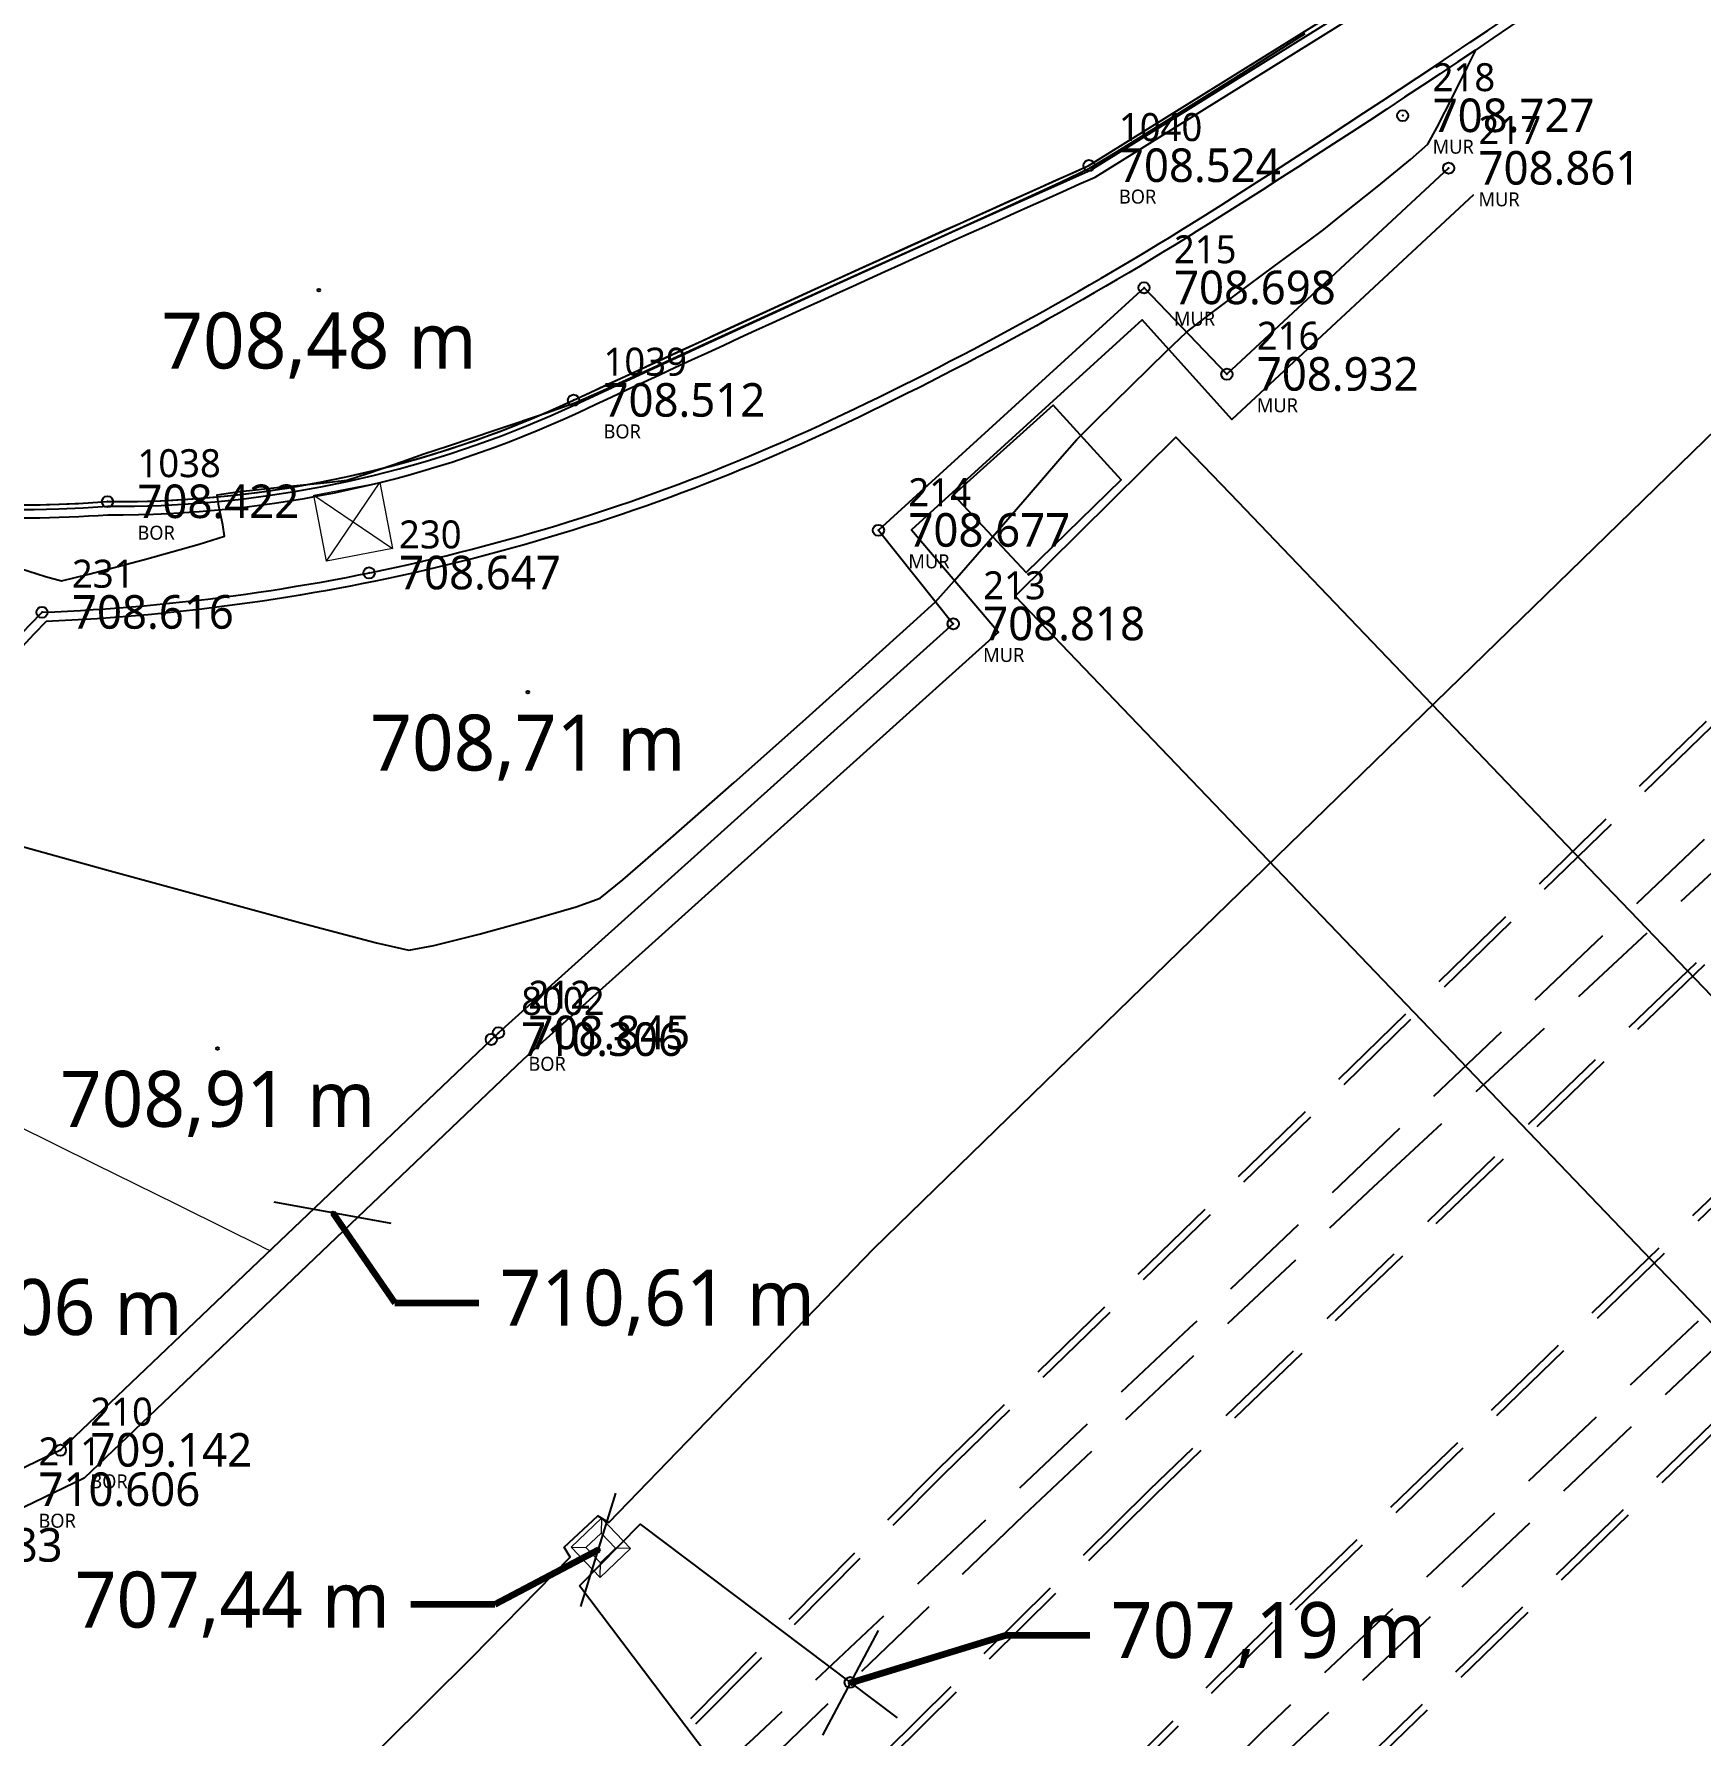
# Model space of a CAD drawing. Header units: metres. Extents: x 429510 to 429857, y 4467140 to 4467333.
# Drawn here: x 429600.36 to 429618.23, y 4467219.75 to 4467238 of the extents above; entities that cross this region are included whole.
import ezdxf

# ---------------------------------------------------------------- set-up
doc = ezdxf.new("R2010")
doc.units = ezdxf.units.M
doc.header["$LTSCALE"] = 4
doc.header["$PDMODE"] = 32
doc.header["$PDSIZE"] = 0.12
doc.linetypes.add('HIDDEN', pattern=[0.375, 0.25, -0.125])
for name, color, linetype in [('C-ETIQ', 7, 'Continuous'), ('C-MARC', 7, 'Continuous'), ('C-PUNTOS', 7, 'Continuous'), ('C-SUPE-ETIQ_Puntos', 92, 'Continuous'), ('C-TOPO-FEAT', 94, 'Continuous'), ('TRIAL-VIAS RENFE', 7, 'Continuous')]:
    doc.layers.add(name, color=color, linetype=linetype)
for name, color, linetype, lineweight, true_color in [('C-SUPE_CurvasMaestras', 7, 'Continuous', 18, 0x574100), ('TRIAL-BORDILLO', 7, 'Continuous', 9, 0xc70063), ('TRIAL-LÍNEA ELÉCTRICA', 7, 'Continuous', 9, 0x00a5a5), ('TRIAL-MURO BLOQUE LADRILLO', 7, 'Continuous', 13, 0xff3d3d), ('TRIAL-MURO HORMIGÓN', 252, 'Continuous', 13, 0x696969)]:
    doc.layers.add(name, color=color, linetype=linetype, lineweight=lineweight, true_color=true_color)
doc.layers.add('C-SUPE_CurvasNivel', color=7, linetype='Continuous', true_color=0xb38600)
for name, color, linetype, lineweight in [('TB-47POSTE-TRANSFORMADOR-P', 213, 'Continuous', 0), ('TB-47REGISTRO-ELECTRICO-P', 213, 'Continuous', 0), ('TRIAL-ACERA', 125, 'Continuous', 9), ('TRIAL-HORMIGÓN LOSA', 231, 'Continuous', 9)]:
    doc.layers.add(name, color=color, linetype=linetype, lineweight=lineweight)
doc.styles.add('ARIAL', font='sansso__.ttf')
doc.styles.get("Standard").update_dxf_attribs({"font": 'segoeuil.ttf'})
doc.styles.add('Trial_standard', font='segoeuisl.ttf')
doc.dimstyles.new('Trial _Superficie', dxfattribs={"dimtxt": 3, "dimasz": 2, "dimexe": 1.25, "dimexo": 2, "dimgap": 1, "dimtad": 0, "dimzin": 1, "dimtxsty": 'ARIAL', "dimblk": 'OBLIQUE', "dimcen": 2.5, "dimsd1": 1, "dimsd2": 1, "dimaunit": 2, "dimadec": 4, "dimazin": 0, "dimtfac": 1, "dimtix": 1, "dimtmove": 1, "dimatfit": 2, "dimldrblk": 'OBLIQUE', "dimfxl": 1, "dimarcsym": 0})

# ---------------------------------------------------------------- blocks, each defined once
blk = doc.blocks.new('*U20')
for p, q in [((0.01990098419151466, 1.062361082243148), (0.007366121262336336, 0.5321791538342788)), ((-1.065532598484579, 0.0270669512837669), (-0.5353506700757107, 0.01453208835458852)), ((-0.03023846752519875, -1.058366631392327), (-0.01690137336854804, -0.4942530595652948)), ((1.055195115150895, -0.02307250043294651), (0.4910815433238627, -0.0097354062763059))]:
    blk.add_line(p, q)
at = {"flags": 128}
for points in [[(-1.065532598484579, 0.0270669512837669), (0.01990098419151466, 1.062361082243148), (1.055195115150895, -0.02307250043294651), (-0.03023846752519875, -1.058366631392327), (-1.065532598484579, 0.0270669512837669)], [(-0.5353506700757107, 0.01453208835458852), (0.007366121262336336, 0.5321791538342788), (0.5250131867420266, -0.01053763750376819), (-0.01770360459602043, -0.5281847029834585), (-0.5353506700757107, 0.01453208835458852)]]:
    blk.add_lwpolyline(points, dxfattribs=at)
blk = doc.blocks.new('*U38')
for p, q in [((-0.4751876851936669, -0.7029912258578379), (0.4751876851448382, 0.7029912261855544)), ((-0.7029912260461105, 0.4751876853331109), (0.7029912259972817, -0.4751876850053944))]:
    blk.add_line(p, q)
at = {"flags": 128}
blk.add_lwpolyline([(-0.4751876851936669, -0.7029912258578379), (-0.7029912260461105, 0.4751876853331109), (0.4751876851448382, 0.7029912261855544), (0.7029912259972817, -0.4751876850053944), (-0.4751876851936669, -0.7029912258578379)], dxfattribs=at)
blk = doc.blocks.new('_Oblique')
at = {"color": 0, "linetype": 'ByBlock', "lineweight": -2}
blk.add_line((-0.5, -0.5), (0.5, 0.5), dxfattribs=at)
blk = doc.blocks.new('*U49')
at = {"color": 0, "linetype": 'ByBlock', "lineweight": -2, "transparency": 16777216}
blk.add_point((0, 0), dxfattribs=at)

msp = doc.modelspace()

# ---------------------------------------------------------------- linework, layer by layer
at = {"layer": 'C-MARC', "color": 7, "linetype": 'Continuous', "lineweight": -3}
for centre in [(429603.4133398209, 4467235.252099738, 708.4809705589295), (429605.65275572, 4467230.941723949, 708.705102662782), (429602.327061402, 4467227.12251157, 708.9149014232645), (429603.5611950213, 4467225.35897197), (429606.4097982815, 4467221.747036639), (429609.1082897721, 4467220.322268694)]:
    msp.add_circle(centre, 0.015, dxfattribs=at)
at = {"layer": 'C-SUPE_CurvasMaestras', "color": 48, "linetype": 'Continuous', "lineweight": 18, "true_color": 0x574100, "elevation": 709.0000000000005, "flags": 128}
msp.add_lwpolyline([(429602.8872255892, 4467224.95556229), (429602.8601626552, 4467224.968912558), (429602.7468736164, 4467225.024957265), (429602.4507926652, 4467225.171535895), (429601.8814724273, 4467225.453285537), (429601.0198655664, 4467225.879094312), (429600.160888905, 4467226.30232501)], dxfattribs=at)
at = {"layer": 'C-SUPE_CurvasNivel', "color": 42, "linetype": 'Continuous', "lineweight": -3, "true_color": 0xb38600, "flags": 128}
for points, elevation in [([(429600.2134833152, 4467232.269514886), (429600.4831825862, 4467232.182654351), (429600.6535001303, 4467232.135588303), (429600.9473458467, 4467232.206899977), (429601.5419968441, 4467232.366172398), (429602.12939602, 4467232.530203695), (429602.4014862725, 4467232.615791996), (429602.3843408431, 4467232.736281993), (429602.3391810725, 4467232.93818472), (429602.3224220987, 4467233.056680662), (429602.535954462, 4467233.088572085), (429602.9955206678, 4467233.138689805), (429603.4661289483, 4467233.187867602), (429603.7127875357, 4467233.216939256), (429603.944035222, 4467233.291353274), (429604.3087512474, 4467233.416635312), (429604.5388076672, 4467233.496364698), (429604.8026839829, 4467233.584483328), (429605.3222542409, 4467233.758333947), (429605.8544693378, 4467233.937987531), (429606.1562801705, 4467234.043515054), (429606.4245702532, 4467234.16266595), (429606.9495336011, 4467234.401767236), (429607.5647314638, 4467234.683663376), (429608.1037250902, 4467234.931198828), (429608.4000757294, 4467235.067218055), (429608.692743058, 4467235.19912091), (429609.2766821399, 4467235.461965294), (429610.0096725234, 4467235.792811438), (429610.7494937575, 4467236.128719575), (429611.3539253907, 4467236.406749932), (429611.6807469716, 4467236.563962743), (429611.970828941, 4467236.738380915), (429612.5258390488, 4467237.084139601), (429613.2344914912, 4467237.529971358), (429613.9855004638, 4467238.004608738)], 708.6000000000004), ([(429600.1322166089, 4467229.31610659), (429601.1379968571, 4467229.039195993), (429602.2376810281, 4467228.736820674), (429603.2589027593, 4467228.458975147), (429604.0292956875, 4467228.255653926), (429604.3764934498, 4467228.176851529), (429604.6444301268, 4467228.22651955), (429605.1311198903, 4467228.347934676), (429605.6890901846, 4467228.500225282), (429606.1708684542, 4467228.642519741), (429606.4289821428, 4467228.733946429), (429606.6715055361, 4467228.929859773), (429607.1871923495, 4467229.376792097), (429607.8663401332, 4467229.975750968), (429608.5992464372, 4467230.627743947), (429609.2762088116, 4467231.233778601), (429609.7875248064, 4467231.694862491), (429610.0234919717, 4467231.912003183), (429610.2268026424, 4467232.138398401), (429610.5903474136, 4467232.556310048), (429611.0037915466, 4467233.034947897), (429611.3568003028, 4467233.443521719), (429611.5390389435, 4467233.651241285), (429611.7492643135, 4467233.862538229), (429612.1224323478, 4467234.231002503), (429612.497563446, 4467234.597353124), (429612.7136780077, 4467234.802309107), (429612.8994192859, 4467234.945744117), (429613.2500958079, 4467235.208360609), (429613.6549580293, 4467235.509421791), (429614.0032564054, 4467235.768190868), (429614.1842413915, 4467235.903931048), (429614.3922745754, 4467236.069055848), (429614.7563808666, 4467236.361152017), (429615.1131145351, 4467236.6527277), (429615.2990298508, 4467236.816291044), (429615.4017013626, 4467236.998586821), (429615.5694516995, 4467237.328793961), (429615.7299572515, 4467237.653071858), (429615.8108944086, 4467237.817579905)], 708.8000000000004)]:
    msp.add_lwpolyline(points, dxfattribs=dict(at, elevation=elevation))
at = {"layer": 'C-TOPO-FEAT', "color": 94, "linetype": 'Continuous', "lineweight": -3}
for points in [[(429600.0993543509, 4467232.901913767, 708.5748903630301), (429600.3618957211, 4467232.901604699, 708.5716677722521), (429600.6243815048, 4467232.9070158, 708.5684451814741), (429600.8866870872, 4467232.918144504, 708.5652225906961), (429601.1486879396, 4467232.934985524, 708.561999999918), (429601.1486879396, 4467232.934985524, 708.561999999918), (429601.4360763814, 4467232.93634065, 708.5712360475833), (429601.7233441204, 4467232.9447786, 708.5804720952486), (429602.0103166235, 4467232.960294247, 708.5897081429139), (429602.2968195372, 4467232.982878164, 708.5989441905791), (429602.5826787929, 4467233.012516632, 708.6081802382445), (429602.8677207136, 4467233.049191642, 708.6174162859097), (429603.1517721184, 4467233.092880911, 708.626652333575), (429603.4346604285, 4467233.143557897, 708.6358883812403), (429603.7162137716, 4467233.201191809, 708.6451244289055), (429603.9964853511, 4467233.26580225, 708.6458883812754), (429604.2750779264, 4467233.337306406, 708.6466523336453), (429604.5518219633, 4467233.415660764, 708.6474162860153), (429604.8265490525, 4467233.500817642, 708.6481802383852), (429605.0990920118, 4467233.592725218, 708.6489441907551), (429605.3692849885, 4467233.691327565, 708.6497081431249), (429605.6369635597, 4467233.796564678, 708.6504720954949), (429605.9019648327, 4467233.908372516, 708.6512360478648), (429606.164127544, 4467234.02668304, 708.6520000002347), (429607.5417328087, 4467234.665201812, 708.6550000001444), (429608.9221785826, 4467235.297556107, 708.658000000054), (429610.305437281, 4467235.923733287, 708.6609999999637), (429611.6914812634, 4467236.543720841, 708.6639999998733), (429616.1554237828, 4467239.322552578, 708.7269999999553)], [(429600.1006474131, 4467232.95190182, 708.4348903628998), (429600.3624441185, 4467232.951612433, 708.4316677721217), (429600.6241848296, 4467232.957034508, 708.4284451813437), (429600.8857449577, 4467232.968165463, 708.4252225905657), (429601.1469999999, 4467232.985, 708.4219999997877), (429601.1469999999, 4467232.985, 708.4219999997877), (429601.4333860496, 4467232.986302207, 708.4312360474529), (429601.7196528396, 4467232.994668216, 708.4404720951183), (429602.0056261657, 4467233.010092936, 708.4497081427835), (429602.2911320021, 4467233.032566978, 708.4589441904487), (429602.5759966075, 4467233.062076667, 708.4681802381141), (429602.8600466307, 4467233.098604048, 708.4774162857793), (429603.1431092166, 4467233.142126889, 708.4866523334446), (429603.4250121105, 4467233.192618705, 708.4958883811099), (429603.7055837638, 4467233.250048772, 708.5051244287752), (429603.9846534377, 4467233.314382141, 708.505888381145), (429604.2620513078, 4467233.385579661, 708.5066523335149), (429604.5376085666, 4467233.463598007, 708.5074162858849), (429604.811157527, 4467233.548389702, 708.5081802382548), (429605.082531724, 4467233.639903146, 708.5089441906247), (429605.3515660158, 4467233.73808265, 708.5097081429946), (429605.6180966849, 4467233.842868468, 708.5104720953645), (429605.8819615369, 4467233.954196834, 708.5112360477344), (429606.1430000002, 4467234.072, 708.5120000001043), (429607.5200210031, 4467234.710250101, 708.5150000001304), (429608.8998797076, 4467235.342341859, 708.5180000001565), (429610.2825485724, 4467235.968262656, 708.5210000001825), (429611.6680000001, 4467236.588, 708.5240000002086), (429616.1290000002, 4467239.365, 708.5869999998249)]]:
    msp.add_polyline3d(points, dxfattribs=at)
at = {"layer": 'TB-47POSTE-TRANSFORMADOR-P', "lineweight": -3}
for points in [[(429606.2083421313, 4467221.361771103), (429606.8575047918, 4467222.022875897), (429609.6108982008, 4467219.946874667)], [(429608.8398732361, 4467217.87877683), (429606.2083421313, 4467221.361771103)]]:
    msp.add_lwpolyline(points, dxfattribs=at)
msp.add_circle((429609.1081144348, 4467220.325963145), 0.05912436079233885, dxfattribs=at)
at = {"layer": 'TRIAL-ACERA', "lineweight": -3}
for points in [[(429618.9859590991, 4467240.047334637, -0.01632121578664958), (429612.9452081186, 4467235.958697119, -0.03084799745604763), (429608.9456108588, 4467233.770078535, -0.09984827488933608), (429600.4887261841, 4467231.700693917, 0.1124869603487742), (429597.3627705059, 4467226.589085251, -0.04710077696011655), (429596.5513571759, 4467224.76702693, -0.0560967882384571), (429596.1859327683, 4467224.260718567, -0.05466168061435032), (429595.6029330914, 4467223.74489906), (429597.0703677228, 4467221.109650601)], [(429600.445, 4467231.799, 0.1003053188469406), (429608.9031054157, 4467233.860595315, 0.03084799745786651), (429612.8918884349, 4467236.04329624, 0.01632121578614334), (429618.927234352, 4467240.12827538, -0.3245523688992469)], [(429600.445, 4467231.799, 0.1132295910046875), (429597.268, 4467226.621, -0.04710077696863668), (429596.4642341732, 4467224.816114428, -0.05609678829624689), (429596.1119004934, 4467224.327943728, -0.06114546768011558), (429595.4712947122, 4467223.775750589), (429596.983, 4467221.061)]]:
    msp.add_lwpolyline(points, format="xyb", dxfattribs=at)
at = {"layer": 'TRIAL-BORDILLO', "lineweight": -3}
for points in [[(429587.942, 4467239.067, 0.128373322381469), (429594.386, 4467234.333, 0.03326319350686913), (429597.8627488479, 4467233.189848808, 0.06888339607178616), (429601.147, 4467232.985, 0.1114696666934792), (429606.143, 4467234.072, -0.004467641105072017), (429611.668, 4467236.588), (429616.129, 4467239.365)], [(429587.8287297429, 4467238.984404175, 0.1284822317985478), (429594.3339138022, 4467234.203049245, 0.03329188886022413), (429597.8314295091, 4467233.05335008, 0.06883752693354984), (429601.1517265618, 4467232.844960385, 0.1113443593841083), (429606.202157123, 4467233.945112511, -0.004474785070199621), (429611.7337469886, 4467236.464018013), (429616.202986591, 4467239.246147215)]]:
    msp.add_lwpolyline(points, format="xyb", dxfattribs=at)
at = {"layer": 'TRIAL-HORMIGÓN LOSA', "lineweight": -3}
msp.add_lwpolyline([(429610.2147989852, 4467233.058246517), (429610.9933656909, 4467232.226849652), (429612.0119022081, 4467233.218130625), (429611.2844696065, 4467234.019277795), (429610.2147989852, 4467233.058246517)], dxfattribs=at)
msp.add_lwpolyline([(429610.8769084082, 4467231.972256262), (429621.7206682119, 4467220.654716461), (429625.2818494475, 4467216.965348347), (429626.4431075372, 4467215.804782799), (429628.3011204808, 4467217.639225037), (429622.5538544962, 4467223.303603831), (429617.0308368972, 4467229.051569769), (429613.1858806009, 4467233.06960813), (429612.5974562091, 4467233.674638513)], close=True, dxfattribs=at)
at = {"layer": 'TRIAL-LÍNEA ELÉCTRICA', "linetype": 'HIDDEN', "lineweight": -3}
for points in [[(429623.7014665543, 4467234.525965535), (429612.7423359325, 4467224.122447374), (429608.0685882359, 4467219.721837698), (429603.4749471591, 4467215.583112299), (429601.2202902178, 4467213.535832161)], [(429601.7362761767, 4467212.873480396), (429604.3505106411, 4467215.525077805), (429608.1536805344, 4467219.406060854), (429610.9691338206, 4467222.119650477), (429614.7191436198, 4467225.639205114), (429624.1658091775, 4467234.410480696)], [(429628.0297867503, 4467233.44948593), (429613.515608346, 4467219.790279093), (429609.8334456405, 4467216.122269624), (429606.0504113454, 4467212.23053534), (429603.6565868869, 4467209.769784491), (429598.718744666, 4467204.691452704)], [(429605.8880806749, 4467211.121780055), (429608.0760363928, 4467213.676860072), (429610.0973329938, 4467215.996067571), (429611.0031270197, 4467216.97951246), (429612.4154835788, 4467218.295330607), (429615.6681256681, 4467221.351169363), (429622.4088540421, 4467227.723879174), (429628.2464185982, 4467233.395608269)]]:
    msp.add_lwpolyline(points, dxfattribs=at)
at = {"layer": 'TRIAL-MURO BLOQUE LADRILLO', "lineweight": -3}
for points in [[(429615.523, 4467236.56), (429613.146, 4467234.351), (429612.258, 4467235.278), (429609.411, 4467232.678), (429610.213, 4467231.675), (429605.338, 4467227.291), (429600.642, 4467222.816), (429600.642, 4467222.816), (429596.983, 4467221.061)], [(429615.7893197249, 4467236.273425991), (429613.1999489447, 4467233.863998626), (429612.2397408499, 4467234.934281996), (429609.7667287007, 4467232.684332446), (429610.69853984, 4467231.585909669), (429605.6037968536, 4467227.003885347), (429600.8960006058, 4467222.517644246), (429600.8960006058, 4467222.517644246), (429597.1374155058, 4467220.70154665)]]:
    msp.add_lwpolyline(points, dxfattribs=at)
at = {"layer": 'TRIAL-MURO HORMIGÓN', "lineweight": -3}
msp.add_lwpolyline([(429594.9223985587, 4467210.504158799), (429601.6518039627, 4467217.21625644), (429602.7090757531, 4467218.266463563), (429605.0564381722, 4467220.597241332), (429606.1081320604, 4467221.669737723), (429606.0411300819, 4467221.775761504), (429606.4040594898, 4467222.110573443), (429606.5213140239, 4467222.03989104), (429609.3604233877, 4467224.977428656), (429620.099282247, 4467235.42185072)], dxfattribs=at)
at = {"layer": 'TRIAL-VIAS RENFE', "linetype": 'HIDDEN', "lineweight": -3}
for points in [[(429592.2635401623, 4467204.690205024), (429599.9297052363, 4467212.537169257), (429606.3426218402, 4467218.873802614), (429610.0474226277, 4467222.609575439), (429622.5756091492, 4467234.805973131)], [(429592.320764085, 4467204.634299577), (429599.9864361384, 4467212.480759162), (429606.3991395762, 4467218.81718189), (429610.1037309246, 4467222.552743524), (429622.6669582766, 4467234.783254047)], [(429624.6540695507, 4467234.289047365), (429612.3166858431, 4467222.392289178), (429607.2222301585, 4467217.339012315), (429602.3592452712, 4467212.432679039), (429597.7007503654, 4467207.725396477), (429593.3121014812, 4467203.264851737)], [(429624.7456902245, 4467234.266260746), (429612.3726232964, 4467222.335093752), (429607.2788099208, 4467217.282454007), (429602.4160642435, 4467212.376362073), (429597.7576948197, 4467207.669206273), (429593.3691277198, 4467203.208744657)], [(429594.7863114608, 4467201.981138155), (429603.6721668651, 4467210.998817649), (429608.6683320259, 4467216.040186994), (429613.8251662025, 4467221.162667251), (429626.8309489081, 4467233.723853516), (429626.8512018059, 4467233.742607187)], [(429594.8432949573, 4467201.924987666), (429603.7290700831, 4467210.942585691), (429608.7249338286, 4467215.983650893), (429613.8811467547, 4467221.105514038), (429626.8859202812, 4467233.665725623), (429626.9440185067, 4467233.719523108)], [(429628.8972079848, 4467233.233752983), (429626.0101078759, 4467230.528737216), (429614.4875370897, 4467219.359491061), (429604.6634518152, 4467209.560670502), (429597.868468198, 4467202.62663667), (429594.9260876324, 4467199.671485577)], [(429628.9896708246, 4467233.210756911), (429626.065301148, 4467230.470822103), (429614.5436282592, 4467219.302446312), (429604.7202707558, 4467209.504351653), (429597.9253838097, 4467202.57041647), (429594.982778519, 4467199.615039676)]]:
    msp.add_lwpolyline(points, dxfattribs=at)

# ---------------------------------------------------------------- block references
at = {"layer": 'C-PUNTOS'}
for p in [(429615.031, 4467237.123, 708.727), (429611.668, 4467236.588, 708.524), (429615.523, 4467236.56, 708.861), (429612.258, 4467235.278, 708.698), (429613.146, 4467234.351, 708.932), (429606.143, 4467234.072, 708.512), (429601.147, 4467232.985, 708.422), (429609.411, 4467232.678, 708.677), (429603.951, 4467232.221, 708.647), (429600.445, 4467231.799, 708.616), (429610.213, 4467231.675, 708.818), (429605.261, 4467227.219, 710.306), (429605.338, 4467227.291, 708.845), (429600.642, 4467222.816, 709.142)]:
    msp.add_blockref('*U49', p, dxfattribs=at)
at = {"layer": 'TB-47POSTE-TRANSFORMADOR-P', "lineweight": -3, "xscale": 0.3, "yscale": 0.3, "zscale": 0.3}
msp.add_blockref('*U20', (429606.4359009675, 4467221.767538928), dxfattribs=at)
at = {"layer": 'TB-47REGISTRO-ELECTRICO-P', "lineweight": -3, "xscale": 0.6, "yscale": 0.6, "zscale": 0.6}
msp.add_blockref('*U38', (429603.7798398025, 4467232.768999198), dxfattribs=at)

# ---------------------------------------------------------------- texts
at = {"layer": 'C-ETIQ', "linetype": 'ByBlock', "style": 'Trial_standard'}
for s, insert, char_height, attachment_point in [('218', (429615.352, 4467237.381025105, 708.727), 0.3, 7), ('1040', (429611.989, 4467236.846025106, 708.524), 0.3, 7), ('217', (429615.844, 4467236.819154812, 708.861), 0.3, 7), ('MUR', (429615.352, 4467236.864974895, 708.727), 0.15, 1), ('BOR', (429611.989, 4467236.329974895, 708.524), 0.15, 1), ('MUR', (429615.844, 4467236.300845187, 708.861), 0.15, 1), ('215', (429612.579, 4467235.536150628, 708.698), 0.3, 7), ('MUR', (429612.579, 4467235.019849371, 708.698), 0.15, 1), ('216', (429613.467, 4467234.609150628, 708.932), 0.3, 7), ('1039', (429606.464, 4467234.331029289, 708.512), 0.3, 7), ('MUR', (429613.467, 4467234.092849371, 708.932), 0.15, 1), ('BOR', (429606.464, 4467233.812970711, 708.512), 0.15, 1), ('1038', (429601.468, 4467233.243025105, 708.422), 0.3, 7), ('214', (429609.732, 4467232.936150628, 708.677), 0.3, 7), ('230', (429604.272, 4467232.479150628, 708.647), 0.3, 7), ('BOR', (429601.468, 4467232.726974895, 708.422), 0.15, 1), ('MUR', (429609.732, 4467232.419849372, 708.677), 0.15, 1), ('231', (429600.766, 4467232.058154812, 708.616), 0.3, 7), ('213', (429610.534, 4467231.93402929, 708.818), 0.3, 7), ('MUR', (429610.534, 4467231.415970711, 708.818), 0.15, 1), ('212', (429605.659, 4467227.549025105, 708.845), 0.3, 7), ('8002', (429605.582, 4467227.478154812, 710.306), 0.3, 7), ('BOR', (429605.659, 4467227.032974895, 708.845), 0.15, 1), ('210', (429600.963, 4467223.075154812, 709.142), 0.3, 7), ('211', (429600.407, 4467222.653154813, 710.606), 0.3, 7), ('BOR', (429600.963, 4467222.556845187, 709.142), 0.15, 1), ('BOR', (429600.407, 4467222.134845188, 710.606), 0.15, 1)]:
    msp.add_mtext(s, dxfattribs=dict(at, insert=insert, char_height=char_height, attachment_point=attachment_point))
at = {"layer": 'C-ETIQ', "color": 1, "linetype": 'ByBlock', "char_height": 0.36, "attachment_point": 4, "style": 'Trial_standard'}
for s, insert in [('708.727', (429615.352, 4467237.123, 708.727)), ('708.524', (429611.989, 4467236.588, 708.524)), ('708.861', (429615.844, 4467236.56, 708.861)), ('708.698', (429612.579, 4467235.278, 708.698)), ('708.932', (429613.467, 4467234.351, 708.932)), ('708.512', (429606.464, 4467234.072, 708.512)), ('708.422', (429601.468, 4467232.985, 708.422)), ('708.677', (429609.732, 4467232.678, 708.677)), ('708.647', (429604.272, 4467232.221, 708.647)), ('708.616', (429600.766, 4467231.799, 708.616)), ('708.818', (429610.534, 4467231.675, 708.818)), ('708.845', (429605.659, 4467227.291, 708.845)), ('710.306', (429605.582, 4467227.219, 710.306)), ('709.142', (429600.963, 4467222.816, 709.142)), ('710.606', (429600.407, 4467222.394, 710.606)), ('710.383', (429598.93, 4467221.797, 710.383))]:
    msp.add_mtext(s, dxfattribs=dict(at, insert=insert))
at = {"layer": 'C-SUPE-ETIQ_Puntos', "color": 92, "linetype": 'Continuous', "lineweight": -3, "char_height": 0.6}
for s, insert, attachment_point in [('708,48 m', (429603.4133398209, 4467235.012099739, 708.4809705589295), 2), ('708,71 m', (429605.65275572, 4467230.70172395, 708.705102662782), 2), ('708,91 m', (429602.327061402, 4467226.882511571, 708.9149014232645), 2), ('710,61 m', (429605.3510622208, 4467224.397316658), 4), ('709,06 m', (429600.2615696395, 4467224.650619049, 709.0593466825036), 2), ('707,44 m', (429604.1749775908, 4467221.160004955), 6), ('707,19 m', (429611.9029499952, 4467220.834016255), 4)]:
    msp.add_mtext(s, dxfattribs=dict(at, insert=insert, attachment_point=attachment_point))

# ---------------------------------------------------------------- leaders
at = {"layer": 'C-SUPE-ETIQ_Puntos', "color": 92, "linetype": 'Continuous', "lineweight": -3}
for points in [[(429603.5611950213, 4467225.35897197), (429604.2260622208, 4467224.397316658), (429605.1260622208, 4467224.397316658)], [(429606.4097982815, 4467221.747036639), (429605.2999775908, 4467221.160004955), (429604.3999775908, 4467221.160004955)], [(429609.1082897721, 4467220.322268694), (429610.7779499952, 4467220.834016255), (429611.6779499953, 4467220.834016255)]]:
    msp.add_leader(points, dimstyle='Trial _Superficie', override={"dimscale": 1, "dimasz": 0.9, "dimclrd": 256, "dimlwd": 65535}, dxfattribs=at)

doc.saveas('drawing.dxf')
